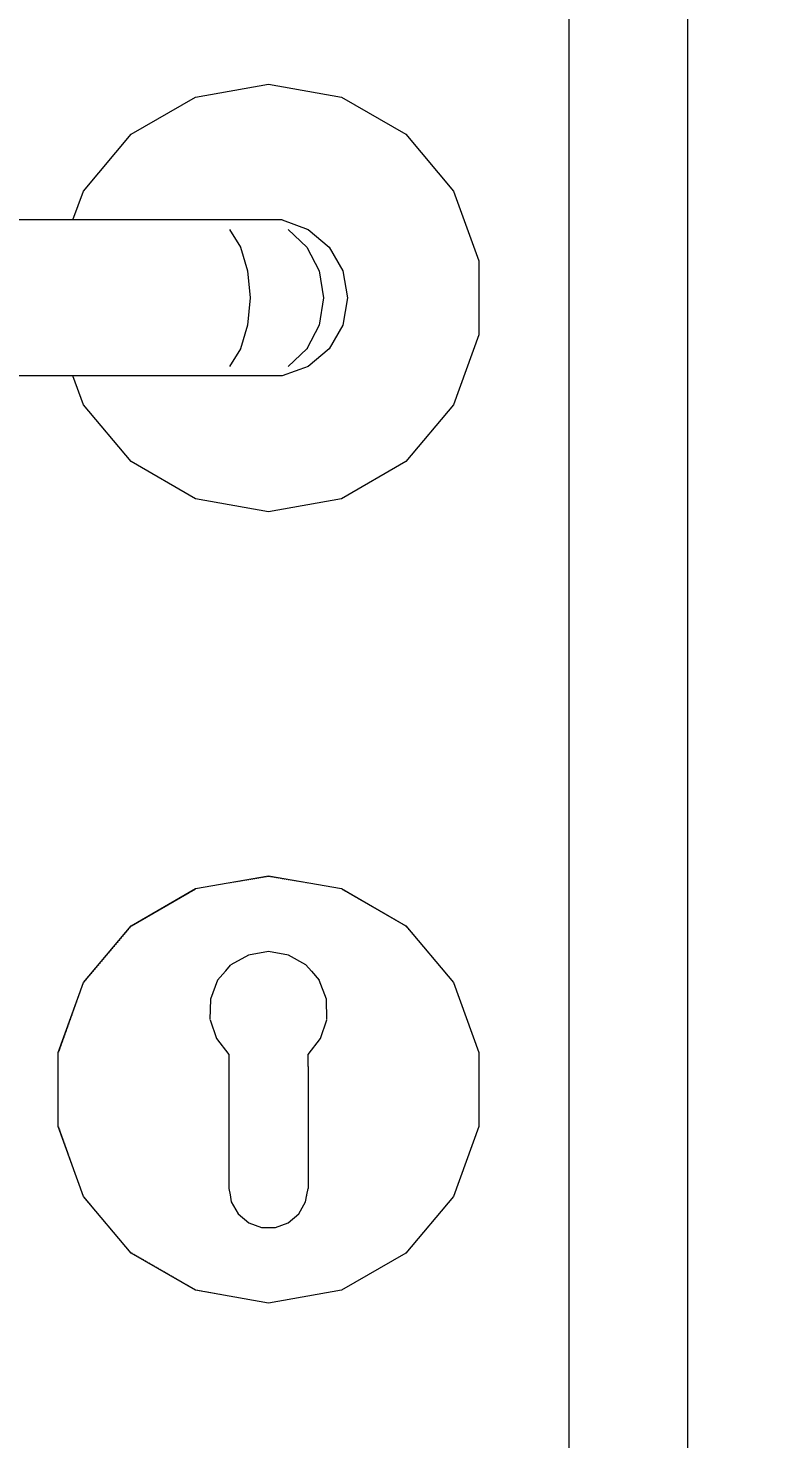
# Model space of a CAD drawing. Header units: millimetres. Extents: x -15634 to 67596, y -3027 to 55843.
# Drawn here: x 23236 to 23331.4, y 18851.5 to 19029.7 of the extents above; entities that cross this region are included whole.
import ezdxf

# ---------------------------------------------------------------- set-up
doc = ezdxf.new("R2010")
doc.units = ezdxf.units.MM
doc.header["$MEASUREMENT"] = 0
doc.set_wipeout_variables(frame=1)
doc.linetypes.add('Wipeout_Contour', pattern=[1000, 0, -1000])
doc.layers.add('Dimensioning - General', color=7, linetype='Continuous')
doc.layers.add('Structural - Bearing', color=7, linetype='Continuous')
for name, color, linetype, lineweight, true_color in [('Dimensioning - General_Pen_No__61', 7, 'Continuous', 20, 0x6a6a6a), ('Dimensioning - General_Pen_No__88', 7, 'Continuous', 20, 0xfd4435), ('Structural - Bearing_Pen_No__82', 7, 'Continuous', 20, 0xaaaaaa)]:
    doc.layers.add(name, color=color, linetype=linetype, lineweight=lineweight, true_color=true_color)
doc.styles.add('GENERATED_STYLE_6', font='calibril.ttf')
doc.dimstyles.new('GENERATED_STYLE__3', dxfattribs={"dimtxt": 195.999997, "dimasz": 106.4, "dimexe": 0.18, "dimexo": 0.0625, "dimgap": 0.09, "dimtad": 1, "dimdec": 0, "dimlfac": 0.1, "dimzin": 0, "dimdsep": 46, "dimtxsty": 'GENERATED_STYLE_6', "dimblk": 'ARROWHEAD_2', "dimblk1": 'ARROWHEAD_2', "dimblk2": 'ARROWHEAD_2', "dimcen": 0.09, "dimse1": 1, "dimse2": 1, "dimclrd": 256, "dimclre": 256, "dimclrt": 256, "dimadec": 0, "dimazin": 0, "dimtfac": 1, "dimtdec": 4, "dimtmove": 0, "dimatfit": 3, "dimfxl": 1, "dimtolj": 1, "dimtzin": 0, "dimarcsym": 0})

# ---------------------------------------------------------------- blocks, each defined once
blk = doc.blocks.new('*D47')
at = {"layer": 'Dimensioning - General_Pen_No__61', "color": 251, "linetype": 'Continuous', "lineweight": 20, "true_color": 0x6a6a6a, "transparency": 16777216}
for p, q in [((27454.43, 20636.02), (27594.43, 20555.19)), ((27629.43, 20595.6), (27419.43, 20595.6)), ((27524.43, 17895.6), (27524.43, 20595.6)), ((27454.43, 17936.02), (27594.43, 17855.19)), ((27629.43, 17895.6), (27419.43, 17895.6))]:
    blk.add_line(p, q, dxfattribs=at)
at = {"layer": 'Dimensioning - General_Pen_No__88', "color": 20, "lineweight": 20, "true_color": 0xfd4435, "transparency": 16777216, "char_height": 196, "attachment_point": 7, "rotation": 90, "style": 'GENERATED_STYLE_6'}
for s, insert in [('\\A1;{\\pql;\\fCalibri Light|b0|i0|c0|p34;20}', (27485.23, 20237.36)), ('\\A1;{\\pql;\\fCalibri Light|b0|i0|c0|p34;270}', (27485.23, 19007.27))]:
    blk.add_mtext(s, dxfattribs=dict(at, insert=insert))
blk = doc.blocks.new('ARROWHEAD_2')
at = {"color": 0, "linetype": 'Continuous', "lineweight": 0}
for p, q in [((-0.3781, -0.655), (0.3781, 0.655)), ((0, 0), (-1, 0))]:
    blk.add_line(p, q, dxfattribs=at)
blk = doc.blocks.new('*D95')
at = {"layer": 'Dimensioning - General_Pen_No__61', "color": 251, "linetype": 'Continuous', "lineweight": 20, "true_color": 0x6a6a6a, "transparency": 16777216}
for p, q in [((28004.43, 20636.02), (28144.43, 20555.19)), ((28179.43, 20595.6), (27969.43, 20595.6)), ((28074.43, 17895.6), (28074.43, 20595.6)), ((28004.43, 17936.02), (28144.43, 17855.19)), ((28179.43, 17895.6), (27969.43, 17895.6))]:
    blk.add_line(p, q, dxfattribs=at)
at = {"layer": 'Dimensioning - General_Pen_No__88', "color": 20, "lineweight": 20, "true_color": 0xfd4435, "transparency": 16777216, "char_height": 196, "attachment_point": 7, "rotation": 90, "style": 'GENERATED_STYLE_6'}
for s, insert in [('\\A1;{\\pql;\\fCalibri Light|b0|i0|c0|p34;20}', (28035.23, 20237.36)), ('\\A1;{\\pql;\\fCalibri Light|b0|i0|c0|p34;270}', (28035.23, 19007.27))]:
    blk.add_mtext(s, dxfattribs=dict(at, insert=insert))
blk = doc.blocks.new('*D126')
at = {"layer": 'Dimensioning - General_Pen_No__61', "color": 251, "linetype": 'Continuous', "lineweight": 20, "true_color": 0x6a6a6a, "transparency": 16777216}
for p, q in [((28554.43, 20836.02), (28694.43, 20755.19)), ((28729.43, 20795.6), (28519.43, 20795.6)), ((28624.43, 17895.6), (28624.43, 20795.6)), ((28554.43, 17936.02), (28694.43, 17855.19)), ((28729.43, 17895.6), (28519.43, 17895.6))]:
    blk.add_line(p, q, dxfattribs=at)
at = {"layer": 'Dimensioning - General_Pen_No__88', "color": 20, "lineweight": 20, "true_color": 0xfd4435, "transparency": 16777216, "insert": (28585.23, 19107.27), "char_height": 196, "attachment_point": 7, "rotation": 90, "style": 'GENERATED_STYLE_6'}
blk.add_mtext('\\A1;{\\pql;\\fCalibri Light|b0|i0|c0|p34;290}', dxfattribs=at)
blk = doc.blocks.new('*D143')
at = {"layer": 'Dimensioning - General_Pen_No__61', "color": 251, "linetype": 'Continuous', "lineweight": 20, "true_color": 0x6a6a6a, "transparency": 16777216}
for p, q in [((34964.93, 20636.02), (35104.93, 20555.19)), ((35139.93, 20595.6), (34929.93, 20595.6)), ((35034.93, 17895.6), (35034.93, 20595.6)), ((34964.93, 17936.02), (35104.93, 17855.19)), ((35139.93, 17895.6), (34929.93, 17895.6))]:
    blk.add_line(p, q, dxfattribs=at)
at = {"layer": 'Dimensioning - General_Pen_No__88', "color": 20, "lineweight": 20, "true_color": 0xfd4435, "transparency": 16777216, "char_height": 196, "attachment_point": 7, "rotation": 90, "style": 'GENERATED_STYLE_6'}
for s, insert in [('\\A1;{\\pql;\\fCalibri Light|b0|i0|c0|p34;20}', (34995.73, 20237.36)), ('\\A1;{\\pql;\\fCalibri Light|b0|i0|c0|p34;270}', (34995.73, 19007.27))]:
    blk.add_mtext(s, dxfattribs=dict(at, insert=insert))
blk = doc.blocks.new('*D191')
at = {"layer": 'Dimensioning - General_Pen_No__61', "color": 251, "linetype": 'Continuous', "lineweight": 20, "true_color": 0x6a6a6a, "transparency": 16777216}
for p, q in [((35514.93, 20636.02), (35654.93, 20555.19)), ((35689.93, 20595.6), (35479.93, 20595.6)), ((35584.93, 17895.6), (35584.93, 20595.6)), ((35514.93, 17936.02), (35654.93, 17855.19)), ((35689.93, 17895.6), (35479.93, 17895.6))]:
    blk.add_line(p, q, dxfattribs=at)
at = {"layer": 'Dimensioning - General_Pen_No__88', "color": 20, "lineweight": 20, "true_color": 0xfd4435, "transparency": 16777216, "char_height": 196, "attachment_point": 7, "rotation": 90, "style": 'GENERATED_STYLE_6'}
for s, insert in [('\\A1;{\\pql;\\fCalibri Light|b0|i0|c0|p34;20}', (35545.73, 20237.36)), ('\\A1;{\\pql;\\fCalibri Light|b0|i0|c0|p34;270}', (35545.73, 19007.27))]:
    blk.add_mtext(s, dxfattribs=dict(at, insert=insert))
blk = doc.blocks.new('*D222')
at = {"layer": 'Dimensioning - General_Pen_No__61', "color": 251, "linetype": 'Continuous', "lineweight": 20, "true_color": 0x6a6a6a, "transparency": 16777216}
for p, q in [((36064.93, 20836.02), (36204.93, 20755.19)), ((36239.93, 20795.6), (36029.93, 20795.6)), ((36134.93, 17895.6), (36134.93, 20795.6)), ((36064.93, 17936.02), (36204.93, 17855.19)), ((36239.93, 17895.6), (36029.93, 17895.6))]:
    blk.add_line(p, q, dxfattribs=at)
at = {"layer": 'Dimensioning - General_Pen_No__88', "color": 20, "lineweight": 20, "true_color": 0xfd4435, "transparency": 16777216, "insert": (36095.73, 19107.27), "char_height": 196, "attachment_point": 7, "rotation": 90, "style": 'GENERATED_STYLE_6'}
blk.add_mtext('\\A1;{\\pql;\\fCalibri Light|b0|i0|c0|p34;290}', dxfattribs=at)

msp = doc.modelspace()

# ---------------------------------------------------------------- wipeouts: each hides what was drawn before it
at = {"color": 254, "linetype": 'Wipeout_Contour', "lineweight": 0, "ltscale": 120472.111231}
msp.add_wipeout([(23319.37, 17995.6), (23331.37, 17995.6), (23331.37, 20082.6), (23319.37, 20070.6)], dxfattribs=at).dxf.layer = 'Structural - Bearing'
at = {"color": 254, "linetype": 'Wipeout_Contour', "lineweight": 0, "ltscale": 811017.081183}
msp.add_wipeout([(23241.66, 19005.45), (23268.1, 19005.45), (23271.37, 19004.26), (23274.03, 19002.03), (23275.76, 18999.02), (23276.37, 18995.6), (23275.76, 18992.18), (23274.03, 18989.18), (23271.37, 18986.94), (23268.1, 18985.76), (23241.66, 18985.76), (23242.98, 18982.1), (23249.01, 18974.92), (23257.13, 18970.23), (23266.37, 18968.6), (23275.6, 18970.23), (23283.72, 18974.92), (23289.75, 18982.1), (23292.96, 18990.92), (23292.96, 19000.29), (23289.75, 19009.1), (23283.72, 19016.29), (23275.6, 19020.98), (23266.37, 19022.6), (23257.13, 19020.98), (23249.01, 19016.29), (23242.98, 19009.1)], dxfattribs=at).dxf.layer = 'Structural - Bearing'
at = {"color": 254, "linetype": 'Wipeout_Contour', "lineweight": 0, "ltscale": 209826.083966}
msp.add_wipeout([(23259.95, 18909.39), (23260.93, 18910.53), (23257.17, 18920.88), (23249.08, 18916.21), (23259, 18904.39), (23258.98, 18904.44), (23259.04, 18907)], dxfattribs=at).dxf.layer = 'Structural - Bearing'
at = {"color": 254, "linetype": 'Wipeout_Contour', "lineweight": 0, "ltscale": 149781.994323}
msp.add_wipeout([(23257.17, 18870.33), (23261.51, 18882.27), (23261.37, 18883.1), (23261.37, 18889.65), (23249.08, 18875)], dxfattribs=at).dxf.layer = 'Structural - Bearing'

# ---------------------------------------------------------------- next in the draw order: linework, layer by layer
at = {"layer": 'Structural - Bearing_Pen_No__82', "color": 253, "linetype": 'Continuous', "lineweight": 20, "true_color": 0xaaaaaa}
for p, q in [((23257.13, 19020.98), (23266.37, 19022.6)), ((23266.37, 19022.6), (23275.6, 19020.98)), ((23249.01, 19016.29), (23257.13, 19020.98)), ((23275.6, 19020.98), (23283.72, 19016.29)), ((23242.98, 19009.1), (23249.01, 19016.29)), ((23283.72, 19016.29), (23289.75, 19009.1)), ((23289.75, 19009.1), (23292.96, 19000.29)), ((23292.96, 19000.29), (23292.96, 18990.92)), ((23292.96, 18990.92), (23289.75, 18982.1)), ((23249.01, 18974.92), (23242.98, 18982.1)), ((23289.75, 18982.1), (23283.72, 18974.92)), ((23257.13, 18970.23), (23249.01, 18974.92)), ((23283.72, 18974.92), (23275.6, 18970.23)), ((23266.37, 18968.6), (23257.13, 18970.23)), ((23275.6, 18970.23), (23266.37, 18968.6))]:
    msp.add_line(p, q, dxfattribs=at)

# ---------------------------------------------------------------- next in the draw order: wipeouts: each hides what was drawn before it
at = {"color": 254, "linetype": 'Wipeout_Contour', "lineweight": 0, "ltscale": 120402.880271}
msp.add_wipeout([(23304.37, 20055.6), (23304.37, 17995.6), (23319.37, 17995.6), (23319.37, 20055.6)], dxfattribs=at).dxf.layer = 'Structural - Bearing'
at = {"color": 254, "linetype": 'Wipeout_Contour', "lineweight": 0, "ltscale": 120173.946249}
msp.add_wipeout([(23265.91, 19005.45), (23268.84, 19004.26), (23271.37, 19004.26), (23268.1, 19005.45)], dxfattribs=at).dxf.layer = 'Structural - Bearing'
at = {"color": 254, "linetype": 'Wipeout_Contour', "lineweight": 0, "ltscale": 120164.775545}
msp.add_wipeout([(23273.32, 18995.6), (23272.78, 18992.18), (23275.76, 18992.18), (23276.37, 18995.6)], dxfattribs=at).dxf.layer = 'Structural - Bearing'
at = {"color": 254, "linetype": 'Wipeout_Contour', "lineweight": 0, "ltscale": 179820.910459}
msp.add_wipeout([(23259.79, 18902.02), (23259, 18904.39), (23249.08, 18916.21), (23243.07, 18909.05), (23261.37, 18898.49), (23261.37, 18900)], dxfattribs=at).dxf.layer = 'Structural - Bearing'
at = {"color": 254, "linetype": 'Wipeout_Contour', "lineweight": 0, "ltscale": 119824.707126}
msp.add_wipeout([(23261.37, 18889.65), (23261.37, 18892.72), (23243.07, 18882.15), (23249.08, 18875)], dxfattribs=at).dxf.layer = 'Structural - Bearing'

# ---------------------------------------------------------------- next in the draw order: linework, layer by layer
at = {"layer": 'Structural - Bearing_Pen_No__82', "color": 253, "linetype": 'Continuous', "lineweight": 20, "true_color": 0xaaaaaa}
for p, q in [((23319.37, 17995.6), (23319.37, 20070.6)), ((23304.37, 17995.6), (23304.37, 20055.6))]:
    msp.add_line(p, q, dxfattribs=at)

# ---------------------------------------------------------------- next in the draw order: wipeouts: each hides what was drawn before it
at = {"color": 254, "linetype": 'Wipeout_Contour', "lineweight": 0, "ltscale": 120178.314636}
msp.add_wipeout([(23268.84, 19004.26), (23271.23, 19002.03), (23274.03, 19002.03), (23271.37, 19004.26)], dxfattribs=at).dxf.layer = 'Structural - Bearing'
at = {"color": 254, "linetype": 'Wipeout_Contour', "lineweight": 0, "ltscale": 120153.226994}
msp.add_wipeout([(23271.23, 18989.18), (23274.03, 18989.18), (23275.76, 18992.18), (23272.78, 18992.18)], dxfattribs=at).dxf.layer = 'Structural - Bearing'
at = {"color": 254, "linetype": 'Wipeout_Contour', "lineweight": 0, "ltscale": 119907.928115}
msp.add_wipeout([(23249.01, 18916.29), (23249.08, 18916.21), (23257.17, 18920.88), (23257.13, 18920.98)], dxfattribs=at).dxf.layer = 'Structural - Bearing'
at = {"color": 254, "linetype": 'Wipeout_Contour', "lineweight": 0, "ltscale": 119858.083109}
msp.add_wipeout([(23261.37, 18896.49), (23261.37, 18898.49), (23243.07, 18909.05), (23239.88, 18900.28)], dxfattribs=at).dxf.layer = 'Structural - Bearing'
at = {"color": 254, "linetype": 'Wipeout_Contour', "lineweight": 0, "ltscale": 119831.148579}
msp.add_wipeout([(23261.37, 18892.72), (23261.37, 18894.72), (23239.88, 18890.93), (23243.07, 18882.15)], dxfattribs=at).dxf.layer = 'Structural - Bearing'

# ---------------------------------------------------------------- next in the draw order: wipeouts: each hides what was drawn before it
at = {"color": 254, "linetype": 'Wipeout_Contour', "lineweight": 0, "ltscale": 120159.87045}
msp.add_wipeout([(23259.77, 19005.45), (23261.46, 19004.26), (23268.84, 19004.26), (23265.91, 19005.45)], dxfattribs=at).dxf.layer = 'Structural - Bearing'
at = {"color": 254, "linetype": 'Wipeout_Contour', "lineweight": 0, "ltscale": 120178.135445}
msp.add_wipeout([(23271.23, 19002.03), (23272.78, 18999.02), (23275.76, 18999.02), (23274.03, 19002.03)], dxfattribs=at).dxf.layer = 'Structural - Bearing'
at = {"color": 254, "linetype": 'Wipeout_Contour', "lineweight": 0, "ltscale": 120140.150689}
msp.add_wipeout([(23268.84, 18986.94), (23271.37, 18986.94), (23274.03, 18989.18), (23271.23, 18989.18)], dxfattribs=at).dxf.layer = 'Structural - Bearing'
at = {"color": 254, "linetype": 'Wipeout_Contour', "lineweight": 0, "ltscale": 179892.72628}
msp.add_wipeout([(23261.62, 18911.33), (23263.85, 18912.59), (23266.37, 18913.03), (23266.37, 18922.5), (23257.17, 18920.88), (23260.93, 18910.53)], dxfattribs=at).dxf.layer = 'Structural - Bearing'
at = {"color": 254, "linetype": 'Wipeout_Contour', "lineweight": 0, "ltscale": 119871.062592}
msp.add_wipeout([(23242.98, 18909.1), (23243.07, 18909.05), (23249.08, 18916.21), (23249.01, 18916.29)], dxfattribs=at).dxf.layer = 'Structural - Bearing'
at = {"color": 254, "linetype": 'Wipeout_Contour', "lineweight": 0, "ltscale": 119842.250286}
msp.add_wipeout([(23261.37, 18894.72), (23261.37, 18896.49), (23239.88, 18900.28), (23239.88, 18890.93)], dxfattribs=at).dxf.layer = 'Structural - Bearing'
at = {"color": 254, "linetype": 'Wipeout_Contour', "lineweight": 0, "ltscale": 239669.121587}
msp.add_wipeout([(23261.67, 18881.39), (23261.51, 18882.27), (23257.17, 18870.33), (23266.37, 18868.7), (23266.37, 18878.18), (23265.5, 18878.18), (23263.87, 18878.77), (23262.54, 18879.89)], dxfattribs=at).dxf.layer = 'Structural - Bearing'

# ---------------------------------------------------------------- next in the draw order: linework, layer by layer
at = {"layer": 'Structural - Bearing_Pen_No__82', "color": 253, "linetype": 'Continuous', "lineweight": 20, "true_color": 0xaaaaaa}
msp.add_line((23268.1, 19005.45), (23265.91, 19005.45), dxfattribs=at)

# ---------------------------------------------------------------- next in the draw order: wipeouts: each hides what was drawn before it
at = {"color": 254, "linetype": 'Wipeout_Contour', "lineweight": 0, "ltscale": 120162.005839}
msp.add_wipeout([(23261.46, 19004.26), (23262.83, 19002.03), (23271.23, 19002.03), (23268.84, 19004.26)], dxfattribs=at).dxf.layer = 'Structural - Bearing'
at = {"color": 254, "linetype": 'Wipeout_Contour', "lineweight": 0, "ltscale": 120173.425919}
msp.add_wipeout([(23275.76, 18999.02), (23272.78, 18999.02), (23273.32, 18995.6), (23276.37, 18995.6)], dxfattribs=at).dxf.layer = 'Structural - Bearing'
at = {"color": 254, "linetype": 'Wipeout_Contour', "lineweight": 0, "ltscale": 120127.127954}
msp.add_wipeout([(23268.84, 18986.94), (23265.91, 18985.76), (23268.1, 18985.76), (23271.37, 18986.94)], dxfattribs=at).dxf.layer = 'Structural - Bearing'
at = {"color": 254, "linetype": 'Wipeout_Contour', "lineweight": 0, "ltscale": 119942.762494}
msp.add_wipeout([(23257.13, 18920.98), (23257.17, 18920.88), (23266.37, 18922.5), (23266.37, 18922.6)], dxfattribs=at).dxf.layer = 'Structural - Bearing'
at = {"color": 254, "linetype": 'Wipeout_Contour', "lineweight": 0, "ltscale": 119836.612582}
msp.add_wipeout([(23239.78, 18900.29), (23239.88, 18900.28), (23243.07, 18909.05), (23242.98, 18909.1)], dxfattribs=at).dxf.layer = 'Structural - Bearing'
at = {"color": 254, "linetype": 'Wipeout_Contour', "lineweight": 0, "ltscale": 239711.256781}
msp.add_wipeout([(23267.24, 18878.18), (23266.37, 18878.18), (23266.37, 18868.7), (23275.57, 18870.33), (23271.22, 18882.27), (23271.07, 18881.39), (23270.2, 18879.89), (23268.87, 18878.77)], dxfattribs=at).dxf.layer = 'Structural - Bearing'
at = {"color": 254, "linetype": 'Wipeout_Contour', "lineweight": 0, "ltscale": 119791.972433}
msp.add_wipeout([(23257.13, 18870.23), (23257.17, 18870.33), (23249.08, 18875), (23249.01, 18874.92)], dxfattribs=at).dxf.layer = 'Structural - Bearing'

# ---------------------------------------------------------------- next in the draw order: linework, layer by layer
at = {"layer": 'Structural - Bearing_Pen_No__82', "color": 253, "linetype": 'Continuous', "lineweight": 20, "true_color": 0xaaaaaa}
for p, q in [((23268.1, 19005.45), (23271.37, 19004.26)), ((23275.76, 18999.02), (23276.37, 18995.6)), ((23276.37, 18995.6), (23275.76, 18992.18)), ((23249.01, 18916.29), (23257.13, 18920.98)), ((23242.98, 18909.1), (23249.01, 18916.29))]:
    msp.add_line(p, q, dxfattribs=at)

# ---------------------------------------------------------------- next in the draw order: wipeouts: each hides what was drawn before it
at = {"color": 254, "linetype": 'Wipeout_Contour', "lineweight": 0, "ltscale": 120135.754578}
msp.add_wipeout([(23259.77, 19005.45), (23251.6, 19005.45), (23252.03, 19004.26), (23261.46, 19004.26)], dxfattribs=at).dxf.layer = 'Structural - Bearing'
at = {"color": 254, "linetype": 'Wipeout_Contour', "lineweight": 0, "ltscale": 120160.164217}
msp.add_wipeout([(23271.23, 19002.03), (23262.83, 19002.03), (23263.73, 18999.02), (23272.78, 18999.02)], dxfattribs=at).dxf.layer = 'Structural - Bearing'
at = {"color": 254, "linetype": 'Wipeout_Contour', "lineweight": 0, "ltscale": 120145.911713}
msp.add_wipeout([(23264.04, 18995.6), (23263.73, 18992.18), (23272.78, 18992.18), (23273.32, 18995.6)], dxfattribs=at).dxf.layer = 'Structural - Bearing'
at = {"color": 254, "linetype": 'Wipeout_Contour', "lineweight": 0, "ltscale": 179927.673159}
msp.add_wipeout([(23268.89, 18912.59), (23271.11, 18911.33), (23271.8, 18910.53), (23275.57, 18920.88), (23266.37, 18922.5), (23266.37, 18913.03)], dxfattribs=at).dxf.layer = 'Structural - Bearing'
at = {"color": 254, "linetype": 'Wipeout_Contour', "lineweight": 0, "ltscale": 149847.955738}
msp.add_wipeout([(23283.66, 18875), (23271.37, 18889.65), (23271.37, 18883.1), (23271.22, 18882.27), (23275.57, 18870.33)], dxfattribs=at).dxf.layer = 'Structural - Bearing'
at = {"color": 254, "linetype": 'Wipeout_Contour', "lineweight": 0, "ltscale": 119784.983092}
msp.add_wipeout([(23249.01, 18874.92), (23249.08, 18875), (23243.07, 18882.15), (23242.98, 18882.1)], dxfattribs=at).dxf.layer = 'Structural - Bearing'
at = {"color": 254, "linetype": 'Wipeout_Contour', "lineweight": 0, "ltscale": 119810.930418}
msp.add_wipeout([(23266.37, 18868.6), (23266.37, 18868.7), (23257.17, 18870.33), (23257.13, 18870.23)], dxfattribs=at).dxf.layer = 'Structural - Bearing'

# ---------------------------------------------------------------- next in the draw order: linework, layer by layer
at = {"layer": 'Structural - Bearing_Pen_No__82', "color": 253, "linetype": 'Continuous', "lineweight": 20, "true_color": 0xaaaaaa}
for p, q in [((23265.91, 19005.45), (23259.77, 19005.45)), ((23268.84, 19004.26), (23271.23, 19002.03)), ((23271.37, 19004.26), (23274.03, 19002.03)), ((23275.76, 18992.18), (23274.03, 18989.18)), ((23257.13, 18870.23), (23249.01, 18874.92))]:
    msp.add_line(p, q, dxfattribs=at)

# ---------------------------------------------------------------- next in the draw order: wipeouts: each hides what was drawn before it
at = {"color": 254, "linetype": 'Wipeout_Contour', "lineweight": 0, "ltscale": 120134.379529}
msp.add_wipeout([(23261.46, 19004.26), (23252.03, 19004.26), (23252.38, 19002.03), (23262.83, 19002.03)], dxfattribs=at).dxf.layer = 'Structural - Bearing'
at = {"color": 254, "linetype": 'Wipeout_Contour', "lineweight": 0, "ltscale": 120154.563434}
msp.add_wipeout([(23263.73, 18999.02), (23264.04, 18995.6), (23273.32, 18995.6), (23272.78, 18999.02)], dxfattribs=at).dxf.layer = 'Structural - Bearing'
at = {"color": 254, "linetype": 'Wipeout_Contour', "lineweight": 0, "ltscale": 120135.252073}
msp.add_wipeout([(23262.83, 18989.18), (23271.23, 18989.18), (23272.78, 18992.18), (23263.73, 18992.18)], dxfattribs=at).dxf.layer = 'Structural - Bearing'
at = {"color": 254, "linetype": 'Wipeout_Contour', "lineweight": 0, "ltscale": 119971.373121}
msp.add_wipeout([(23266.37, 18922.6), (23266.37, 18922.5), (23275.57, 18920.88), (23275.6, 18920.98)], dxfattribs=at).dxf.layer = 'Structural - Bearing'
at = {"color": 254, "linetype": 'Wipeout_Contour', "lineweight": 0, "ltscale": 119790.807515}
msp.add_wipeout([(23242.98, 18882.1), (23243.07, 18882.15), (23239.88, 18890.93), (23239.78, 18890.92)], dxfattribs=at).dxf.layer = 'Structural - Bearing'
at = {"color": 254, "linetype": 'Wipeout_Contour', "lineweight": 0, "ltscale": 119839.571601}
msp.add_wipeout([(23275.6, 18870.23), (23275.57, 18870.33), (23266.37, 18868.7), (23266.37, 18868.6)], dxfattribs=at).dxf.layer = 'Structural - Bearing'

# ---------------------------------------------------------------- next in the draw order: linework, layer by layer
at = {"layer": 'Structural - Bearing_Pen_No__82', "color": 253, "linetype": 'Continuous', "lineweight": 20, "true_color": 0xaaaaaa}
for p, q in [((23271.23, 19002.03), (23272.78, 18999.02)), ((23274.03, 19002.03), (23275.76, 18999.02)), ((23272.78, 18999.02), (23273.32, 18995.6)), ((23273.32, 18995.6), (23272.78, 18992.18)), ((23257.13, 18920.98), (23266.37, 18922.6)), ((23249.01, 18874.92), (23242.98, 18882.1)), ((23266.37, 18868.6), (23257.13, 18870.23))]:
    msp.add_line(p, q, dxfattribs=at)

# ---------------------------------------------------------------- next in the draw order: wipeouts: each hides what was drawn before it
at = {"color": 254, "linetype": 'Wipeout_Contour', "lineweight": 0, "ltscale": 119996.856454}
msp.add_wipeout([(23251.6, 19005.45), (23171.14, 19005.45), (23170.71, 19004.26), (23252.03, 19004.26)], dxfattribs=at).dxf.layer = 'Structural - Bearing'
at = {"color": 254, "linetype": 'Wipeout_Contour', "lineweight": 0, "ltscale": 120129.931855}
msp.add_wipeout([(23262.83, 19002.03), (23252.38, 19002.03), (23252.6, 18999.02), (23263.73, 18999.02)], dxfattribs=at).dxf.layer = 'Structural - Bearing'
at = {"color": 254, "linetype": 'Wipeout_Contour', "lineweight": 0, "ltscale": 120114.291478}
msp.add_wipeout([(23264.04, 18995.6), (23252.68, 18995.6), (23252.6, 18992.18), (23263.73, 18992.18)], dxfattribs=at).dxf.layer = 'Structural - Bearing'
at = {"color": 254, "linetype": 'Wipeout_Contour', "lineweight": 0, "ltscale": 120123.836748}
msp.add_wipeout([(23262.83, 18989.18), (23261.46, 18986.94), (23268.84, 18986.94), (23271.23, 18989.18)], dxfattribs=at).dxf.layer = 'Structural - Bearing'
at = {"color": 254, "linetype": 'Wipeout_Contour', "lineweight": 0, "ltscale": 209922.369799}
msp.add_wipeout([(23272.78, 18909.39), (23273.7, 18907), (23273.76, 18904.44), (23273.74, 18904.39), (23283.66, 18916.21), (23275.57, 18920.88), (23271.8, 18910.53)], dxfattribs=at).dxf.layer = 'Structural - Bearing'
at = {"color": 254, "linetype": 'Wipeout_Contour', "lineweight": 0, "ltscale": 119808.741772}
msp.add_wipeout([(23239.78, 18890.92), (23239.88, 18890.93), (23239.88, 18900.28), (23239.78, 18900.29)], dxfattribs=at).dxf.layer = 'Structural - Bearing'

# ---------------------------------------------------------------- next in the draw order: linework, layer by layer
at = {"layer": 'Structural - Bearing_Pen_No__82', "color": 253, "linetype": 'Continuous', "lineweight": 20, "true_color": 0xaaaaaa}
for p, q in [((23241.66, 19005.45), (23242.98, 19009.1)), ((23251.6, 19005.45), (23171.14, 19005.45)), ((23259.77, 19005.45), (23251.6, 19005.45)), ((23261.46, 19004.26), (23262.83, 19002.03)), ((23272.78, 18992.18), (23271.23, 18989.18)), ((23274.03, 18989.18), (23271.37, 18986.94)), ((23239.78, 18900.29), (23242.98, 18909.1)), ((23239.78, 18890.92), (23239.78, 18900.29)), ((23242.98, 18882.1), (23239.78, 18890.92))]:
    msp.add_line(p, q, dxfattribs=at)

# ---------------------------------------------------------------- next in the draw order: wipeouts: each hides what was drawn before it
at = {"color": 254, "linetype": 'Wipeout_Contour', "lineweight": 0, "ltscale": 119992.523942}
msp.add_wipeout([(23252.03, 19004.26), (23170.71, 19004.26), (23170.36, 19002.03), (23252.38, 19002.03)], dxfattribs=at).dxf.layer = 'Structural - Bearing'
at = {"color": 254, "linetype": 'Wipeout_Contour', "lineweight": 0, "ltscale": 120122.945451}
msp.add_wipeout([(23263.73, 18999.02), (23252.6, 18999.02), (23252.68, 18995.6), (23264.04, 18995.6)], dxfattribs=at).dxf.layer = 'Structural - Bearing'
at = {"color": 254, "linetype": 'Wipeout_Contour', "lineweight": 0, "ltscale": 120105.013503}
msp.add_wipeout([(23263.73, 18992.18), (23252.6, 18992.18), (23252.38, 18989.18), (23262.83, 18989.18)], dxfattribs=at).dxf.layer = 'Structural - Bearing'
at = {"color": 254, "linetype": 'Wipeout_Contour', "lineweight": 0, "ltscale": 120113.046689}
msp.add_wipeout([(23261.46, 18986.94), (23259.77, 18985.76), (23265.91, 18985.76), (23268.84, 18986.94)], dxfattribs=at).dxf.layer = 'Structural - Bearing'
at = {"color": 254, "linetype": 'Wipeout_Contour', "lineweight": 0, "ltscale": 119990.303654}
msp.add_wipeout([(23275.6, 18920.98), (23275.57, 18920.88), (23283.66, 18916.21), (23283.72, 18916.29)], dxfattribs=at).dxf.layer = 'Structural - Bearing'

# ---------------------------------------------------------------- next in the draw order: linework, layer by layer
at = {"layer": 'Structural - Bearing_Pen_No__82', "color": 253, "linetype": 'Continuous', "lineweight": 20, "true_color": 0xaaaaaa}
for p, q in [((23262.83, 19002.03), (23263.73, 18999.02)), ((23263.73, 18999.02), (23264.04, 18995.6)), ((23264.04, 18995.6), (23263.73, 18992.18)), ((23271.23, 18989.18), (23268.84, 18986.94)), ((23271.37, 18986.94), (23268.1, 18985.76)), ((23268.1, 18985.76), (23265.91, 18985.76)), ((23266.37, 18922.6), (23275.6, 18920.98))]:
    msp.add_line(p, q, dxfattribs=at)

# ---------------------------------------------------------------- next in the draw order: wipeouts: each hides what was drawn before it
at = {"color": 254, "linetype": 'Wipeout_Contour', "lineweight": 0, "ltscale": 119985.885948}
msp.add_wipeout([(23252.38, 19002.03), (23170.36, 19002.03), (23170.13, 18999.02), (23252.6, 18999.02)], dxfattribs=at).dxf.layer = 'Structural - Bearing'
at = {"color": 254, "linetype": 'Wipeout_Contour', "lineweight": 0, "ltscale": 119969.079109}
msp.add_wipeout([(23252.68, 18995.6), (23170.05, 18995.6), (23170.13, 18992.18), (23252.6, 18992.18)], dxfattribs=at).dxf.layer = 'Structural - Bearing'
at = {"color": 254, "linetype": 'Wipeout_Contour', "lineweight": 0, "ltscale": 120096.201727}
msp.add_wipeout([(23262.83, 18989.18), (23252.38, 18989.18), (23252.03, 18986.94), (23261.46, 18986.94)], dxfattribs=at).dxf.layer = 'Structural - Bearing'
at = {"color": 254, "linetype": 'Wipeout_Contour', "lineweight": 0, "ltscale": 179922.805267}
msp.add_wipeout([(23272.95, 18902.02), (23271.37, 18900), (23271.37, 18898.49), (23289.66, 18909.05), (23283.66, 18916.21), (23273.74, 18904.39)], dxfattribs=at).dxf.layer = 'Structural - Bearing'

# ---------------------------------------------------------------- next in the draw order: linework, layer by layer
at = {"layer": 'Structural - Bearing_Pen_No__82', "color": 253, "linetype": 'Continuous', "lineweight": 20, "true_color": 0xaaaaaa}
msp.add_line((23263.73, 18992.18), (23262.83, 18989.18), dxfattribs=at)

# ---------------------------------------------------------------- next in the draw order: wipeouts: each hides what was drawn before it
at = {"color": 254, "linetype": 'Wipeout_Contour', "lineweight": 0, "ltscale": 119977.743545}
msp.add_wipeout([(23252.6, 18999.02), (23170.13, 18999.02), (23170.05, 18995.6), (23252.68, 18995.6)], dxfattribs=at).dxf.layer = 'Structural - Bearing'
at = {"color": 254, "linetype": 'Wipeout_Contour', "lineweight": 0, "ltscale": 119960.937701}
msp.add_wipeout([(23252.6, 18992.18), (23170.13, 18992.18), (23170.36, 18989.18), (23252.38, 18989.18)], dxfattribs=at).dxf.layer = 'Structural - Bearing'
at = {"color": 254, "linetype": 'Wipeout_Contour', "lineweight": 0, "ltscale": 120088.921457}
msp.add_wipeout([(23261.46, 18986.94), (23252.03, 18986.94), (23251.6, 18985.76), (23259.77, 18985.76)], dxfattribs=at).dxf.layer = 'Structural - Bearing'
at = {"color": 254, "linetype": 'Wipeout_Contour', "lineweight": 0, "ltscale": 119997.281412}
msp.add_wipeout([(23283.72, 18916.29), (23283.66, 18916.21), (23289.66, 18909.05), (23289.75, 18909.1)], dxfattribs=at).dxf.layer = 'Structural - Bearing'

# ---------------------------------------------------------------- next in the draw order: linework, layer by layer
at = {"layer": 'Structural - Bearing_Pen_No__82', "color": 253, "linetype": 'Continuous', "lineweight": 20, "true_color": 0xaaaaaa}
for p, q in [((23262.83, 18989.18), (23261.46, 18986.94)), ((23265.91, 18985.76), (23259.77, 18985.76)), ((23275.6, 18920.98), (23283.72, 18916.29))]:
    msp.add_line(p, q, dxfattribs=at)

# ---------------------------------------------------------------- next in the draw order: wipeouts: each hides what was drawn before it
at = {"color": 254, "linetype": 'Wipeout_Contour', "lineweight": 0, "ltscale": 119954.301012}
msp.add_wipeout([(23252.38, 18989.18), (23170.36, 18989.18), (23170.71, 18986.94), (23252.03, 18986.94)], dxfattribs=at).dxf.layer = 'Structural - Bearing'
at = {"color": 254, "linetype": 'Wipeout_Contour', "lineweight": 0, "ltscale": 119951.119213}
msp.add_wipeout([(23271.37, 18898.49), (23271.37, 18896.49), (23292.86, 18900.28), (23289.66, 18909.05)], dxfattribs=at).dxf.layer = 'Structural - Bearing'

# ---------------------------------------------------------------- next in the draw order: wipeouts: each hides what was drawn before it
at = {"color": 254, "linetype": 'Wipeout_Contour', "lineweight": 0, "ltscale": 119949.969089}
msp.add_wipeout([(23252.03, 18986.94), (23170.71, 18986.94), (23171.14, 18985.76), (23251.6, 18985.76)], dxfattribs=at).dxf.layer = 'Structural - Bearing'
at = {"color": 254, "linetype": 'Wipeout_Contour', "lineweight": 0, "ltscale": 119991.4667}
msp.add_wipeout([(23289.75, 18909.1), (23289.66, 18909.05), (23292.86, 18900.28), (23292.96, 18900.29)], dxfattribs=at).dxf.layer = 'Structural - Bearing'

# ---------------------------------------------------------------- next in the draw order: linework, layer by layer
at = {"layer": 'Structural - Bearing_Pen_No__82', "color": 253, "linetype": 'Continuous', "lineweight": 20, "true_color": 0xaaaaaa}
for p, q in [((23251.6, 18985.76), (23171.14, 18985.76)), ((23242.98, 18982.1), (23241.66, 18985.76)), ((23259.77, 18985.76), (23251.6, 18985.76)), ((23283.72, 18916.29), (23289.75, 18909.1))]:
    msp.add_line(p, q, dxfattribs=at)

# ---------------------------------------------------------------- next in the draw order: wipeouts: each hides what was drawn before it
at = {"color": 254, "linetype": 'Wipeout_Contour', "lineweight": 0, "ltscale": 119940.030826}
msp.add_wipeout([(23271.37, 18896.49), (23271.37, 18894.72), (23292.86, 18890.93), (23292.86, 18900.28)], dxfattribs=at).dxf.layer = 'Structural - Bearing'

# ---------------------------------------------------------------- next in the draw order: wipeouts: each hides what was drawn before it
at = {"color": 254, "linetype": 'Wipeout_Contour', "lineweight": 0, "ltscale": 119924.213964}
msp.add_wipeout([(23271.37, 18894.72), (23271.37, 18892.72), (23289.66, 18882.15), (23292.86, 18890.93)], dxfattribs=at).dxf.layer = 'Structural - Bearing'

# ---------------------------------------------------------------- next in the draw order: wipeouts: each hides what was drawn before it
at = {"color": 254, "linetype": 'Wipeout_Contour', "lineweight": 0, "ltscale": 119973.558641}
msp.add_wipeout([(23292.96, 18900.29), (23292.86, 18900.28), (23292.86, 18890.93), (23292.96, 18890.92)], dxfattribs=at).dxf.layer = 'Structural - Bearing'
at = {"color": 254, "linetype": 'Wipeout_Contour', "lineweight": 0, "ltscale": 119903.776401}
msp.add_wipeout([(23271.37, 18892.72), (23271.37, 18889.65), (23283.66, 18875), (23289.66, 18882.15)], dxfattribs=at).dxf.layer = 'Structural - Bearing'

# ---------------------------------------------------------------- next in the draw order: linework, layer by layer
at = {"layer": 'Structural - Bearing_Pen_No__82', "color": 253, "linetype": 'Continuous', "lineweight": 20, "true_color": 0xaaaaaa}
msp.add_line((23289.75, 18909.1), (23292.96, 18900.29), dxfattribs=at)

# ---------------------------------------------------------------- next in the draw order: wipeouts: each hides what was drawn before it
at = {"color": 254, "linetype": 'Wipeout_Contour', "lineweight": 0, "ltscale": 809302.255797}
msp.add_wipeout([(23258.98, 18904.44), (23259.79, 18902.02), (23261.37, 18900), (23261.37, 18883.1), (23261.67, 18881.39), (23262.54, 18879.89), (23263.87, 18878.77), (23265.5, 18878.18), (23267.24, 18878.18), (23268.87, 18878.77), (23270.2, 18879.89), (23271.07, 18881.39), (23271.37, 18883.1), (23271.37, 18900), (23272.95, 18902.02), (23273.74, 18904.39), (23273.76, 18904.44), (23273.7, 18907), (23272.78, 18909.39), (23271.8, 18910.53), (23271.11, 18911.33), (23268.89, 18912.59), (23266.37, 18913.03), (23263.85, 18912.59), (23261.62, 18911.33), (23259.95, 18909.39), (23259.04, 18907)], dxfattribs=at).dxf.layer = 'Structural - Bearing'
at = {"color": 254, "linetype": 'Wipeout_Contour', "lineweight": 0, "ltscale": 119945.718994}
msp.add_wipeout([(23292.96, 18890.92), (23292.86, 18890.93), (23289.66, 18882.15), (23289.75, 18882.1)], dxfattribs=at).dxf.layer = 'Structural - Bearing'
at = {"color": 254, "linetype": 'Wipeout_Contour', "lineweight": 0, "ltscale": 119874.425241}
msp.add_wipeout([(23283.72, 18874.92), (23283.66, 18875), (23275.57, 18870.33), (23275.6, 18870.23)], dxfattribs=at).dxf.layer = 'Structural - Bearing'

# ---------------------------------------------------------------- next in the draw order: linework, layer by layer
at = {"layer": 'Structural - Bearing_Pen_No__82', "color": 253, "linetype": 'Continuous', "lineweight": 20, "true_color": 0xaaaaaa}
for p, q in [((23263.85, 18912.59), (23261.62, 18911.33)), ((23266.37, 18913.03), (23263.85, 18912.59)), ((23268.89, 18912.59), (23266.37, 18913.03)), ((23271.11, 18911.33), (23268.89, 18912.59)), ((23260.93, 18910.53), (23259.95, 18909.39)), ((23260.93, 18910.53), (23261.62, 18911.33)), ((23271.8, 18910.53), (23271.11, 18911.33)), ((23271.8, 18910.53), (23272.78, 18909.39)), ((23259.95, 18909.39), (23259.04, 18907)), ((23273.7, 18907), (23272.78, 18909.39)), ((23259.04, 18907), (23258.98, 18904.44)), ((23273.76, 18904.44), (23273.7, 18907)), ((23259, 18904.39), (23259.79, 18902.02)), ((23272.95, 18902.02), (23273.74, 18904.39)), ((23259.79, 18902.02), (23261.37, 18900)), ((23271.37, 18900), (23272.95, 18902.02)), ((23261.37, 18900), (23261.37, 18898.49)), ((23271.37, 18898.49), (23271.37, 18900)), ((23292.96, 18900.29), (23292.96, 18890.92)), ((23261.37, 18898.49), (23261.37, 18896.49)), ((23271.37, 18898.49), (23271.37, 18896.49)), ((23261.37, 18896.49), (23261.37, 18894.72)), ((23271.37, 18896.49), (23271.37, 18894.72)), ((23261.37, 18894.72), (23261.37, 18892.72)), ((23271.37, 18894.72), (23271.37, 18892.72)), ((23261.37, 18892.72), (23261.37, 18889.65)), ((23271.37, 18892.72), (23271.37, 18889.65)), ((23261.37, 18889.65), (23261.37, 18883.1)), ((23271.37, 18889.65), (23271.37, 18883.1)), ((23261.37, 18883.1), (23261.51, 18882.27)), ((23271.22, 18882.27), (23271.37, 18883.1)), ((23261.51, 18882.27), (23261.67, 18881.39)), ((23261.67, 18881.39), (23262.54, 18879.89)), ((23270.2, 18879.89), (23271.07, 18881.39)), ((23271.07, 18881.39), (23271.22, 18882.27)), ((23262.54, 18879.89), (23263.87, 18878.77)), ((23268.87, 18878.77), (23270.2, 18879.89)), ((23263.87, 18878.77), (23265.5, 18878.18)), ((23265.5, 18878.18), (23266.37, 18878.18)), ((23266.37, 18878.18), (23267.24, 18878.18)), ((23267.24, 18878.18), (23268.87, 18878.77)), ((23275.6, 18870.23), (23266.37, 18868.6))]:
    msp.add_line(p, q, dxfattribs=at)

# ---------------------------------------------------------------- next in the draw order: wipeouts: each hides what was drawn before it
at = {"color": 254, "linetype": 'Wipeout_Contour', "lineweight": 0, "ltscale": 119911.289767}
msp.add_wipeout([(23289.75, 18882.1), (23289.66, 18882.15), (23283.66, 18875), (23283.72, 18874.92)], dxfattribs=at).dxf.layer = 'Structural - Bearing'

# ---------------------------------------------------------------- next in the draw order: linework, layer by layer
at = {"layer": 'Structural - Bearing_Pen_No__82', "color": 253, "linetype": 'Continuous', "lineweight": 20, "true_color": 0xaaaaaa}
for p, q in [((23292.96, 18890.92), (23289.75, 18882.1)), ((23289.75, 18882.1), (23283.72, 18874.92)), ((23283.72, 18874.92), (23275.6, 18870.23))]:
    msp.add_line(p, q, dxfattribs=at)

# ---------------------------------------------------------------- next in the draw order: dimensions: what is measured, and where the dimension line sits
at = {"layer": 'Dimensioning - General', "color": 251, "linetype": 'Continuous', "lineweight": 20, "true_color": 0x6a6a6a}
for base, p1, p2, picture, middle in [((28624.43, 20795.6), (2485.84, 17895.6), (2538.55, 20795.6), '*D126', (28487.23, 19331.4)), ((36134.93, 20795.6), (9996.34, 17895.6), (10049.05, 20795.6), '*D222', (35997.73, 19331.4)), ((28074.43, 20595.6), (-21.41, 17895.6), (-168.99, 20595.6), '*D95', (27937.23, 19231.4)), ((27524.43, 20595.6), (157.23, 17895.6), (162.53, 20595.6), '*D47', (27387.23, 19231.4)), ((35584.93, 20595.6), (7489.09, 17895.6), (7341.51, 20595.6), '*D191', (35447.73, 19231.4)), ((35034.93, 20595.6), (7667.73, 17895.6), (7673.02, 20595.6), '*D143', (34897.73, 19231.4))]:
    dim = msp.add_linear_dim(base=base, p1=p1, p2=p2, angle=90, dimstyle='GENERATED_STYLE__3', dxfattribs=at)
    dim.commit()
    dim.dimension.update_dxf_attribs({"geometry": picture, "text_midpoint": middle, "dimtype": 160, "text_rotation": 90})

doc.saveas('drawing.dxf')
